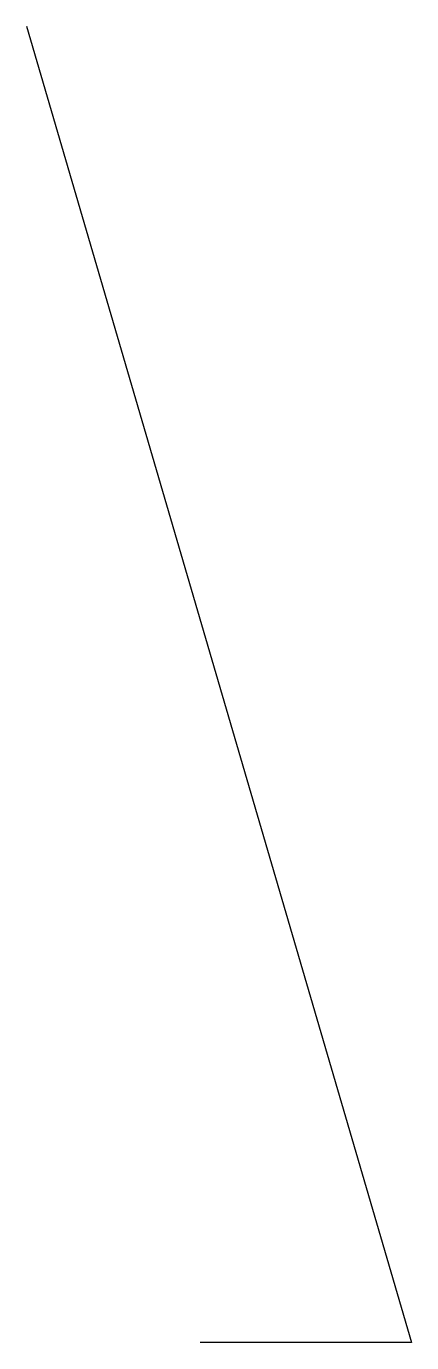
# Paper-space layout 'Layout1' of a CAD drawing. Extents: x 30.94 to 32.17, y 34.72 to 38.91.
import ezdxf

# ---------------------------------------------------------------- set-up
doc = ezdxf.new("R2010")
doc.units = 0
doc.header["$LTSCALE"] = 0.599985
doc.layers.add('BORDER', color=7, linetype='CONTINUOUS')

psp = doc.layouts.get("Layout1")

# ---------------------------------------------------------------- linework, layer by layer
at = {"layer": 'BORDER', "color": 0, "linetype": 'CONTINUOUS', "extrusion": (0, 0, -1), "flags": 128}
psp.add_lwpolyline([(-30.9416, 38.9081), (-32.1668, 34.7203), (-31.4938, 34.7203)], dxfattribs=at)

doc.saveas('drawing.dxf')
